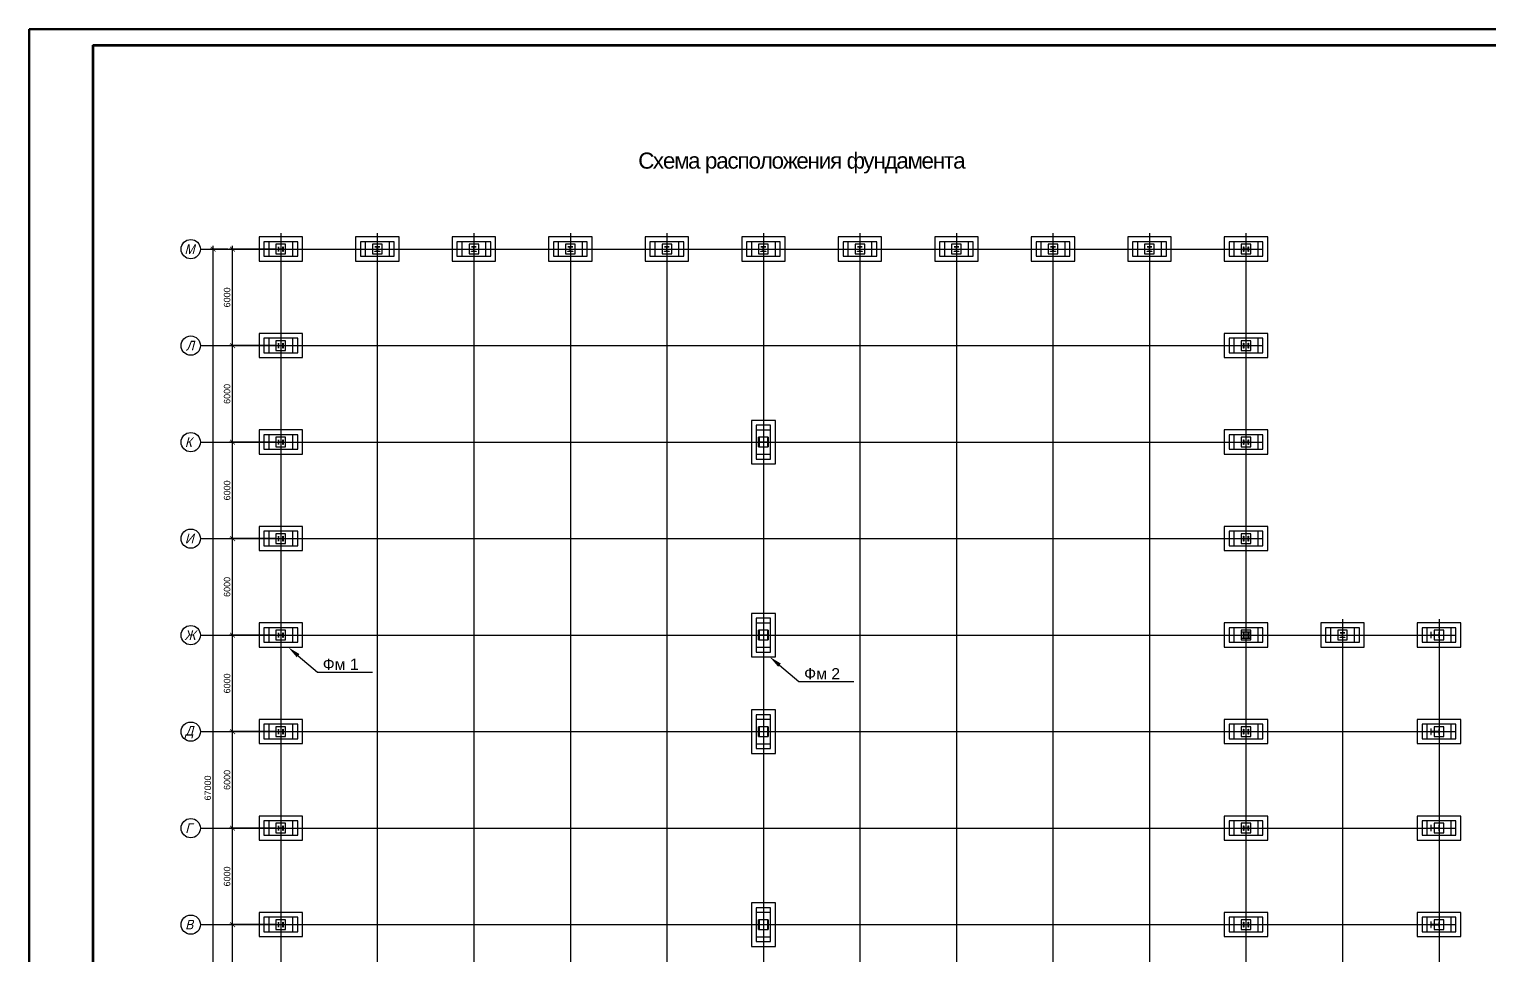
# Model space of a CAD drawing. Header units: millimetres. Extents: x -25736 to -23046, y 7958 to 9460.
# Drawn here: x -24735.7 to -24282, y 8440.1 to 8727.8 of the extents above; entities that cross this region are included whole.
import ezdxf
from ezdxf import colors
from ezdxf.entities.mleader import LeaderData, LeaderLine
from ezdxf.math import Vec2, Vec3

# ---------------------------------------------------------------- set-up
doc = ezdxf.new("R2010")
doc.units = ezdxf.units.MM
doc.linetypes.add('CENTER', pattern=[50.8, 31.75, -6.35, 6.35, -6.35])
doc.layers.get('0').update_dxf_attribs({"lineweight": 30})
for name, color, linetype, lineweight in [('основной', 7, 'Continuous', 30), ('Средняя_0.5', 7, 'Continuous', 50), ('Текст', 252, 'Continuous', 18)]:
    doc.layers.add(name, color=color, linetype=linetype, lineweight=lineweight)
doc.layers.add('Размеры', color=140, linetype='Continuous')
doc.styles.get("Standard").update_dxf_attribs({"font": 'ARIALUNI.TTF'})
doc.styles.add('Standart (сжат) 0.9', font='ARIALUNI.TTF', dxfattribs={"width": 0.9, "height": 300})
doc.styles.add('для модели', font='ARIALUNI.TTF', dxfattribs={"height": 200})

# ---------------------------------------------------------------- blocks, each defined once
blk = doc.blocks.new('_ArchTick')
at = {"color": 0, "lineweight": 40, "const_width": 0.15}
blk.add_lwpolyline([(-0.5, -0.5), (0.5, 0.5)], dxfattribs=at)
blk = doc.blocks.new('A$C1CEA3486')
for points in [[(0, 30), (0, 0), (54, 0), (54, 30)], [(6, 24), (6, 6), (48, 6), (48, 24)], [(12, 24), (12, 6), (42, 6), (42, 24)], [(21, 21), (21, 9), (33, 9), (33, 21)]]:
    blk.add_lwpolyline(points, close=True)
blk = doc.blocks.new('65578')
at = {"layer": 'Defpoints'}
for p, q in [((-24478.82, 9312.1), (-24478.82, 9310.2)), ((-24475.92, 9312.1), (-24478.82, 9312.1)), ((-24478.82, 9310.2), (-24475.92, 9310.2)), ((-24475.92, 9310.2), (-24475.92, 9312.1))]:
    blk.add_line(p, q, dxfattribs=at)
at = {"layer": 'основной'}
for p, q in [((-24778.12, 9430.4), (-24778.12, 9431.9)), ((-24778.12, 9431.9), (-24778.05, 9431.9)), ((-24778.05, 9430.4), (-24778.12, 9430.4)), ((-24778.05, 9431.9), (-24778.05, 9431.25)), ((-24778.05, 9431.05), (-24778.05, 9430.4)), ((-24777.97, 9431.18), (-24776.77, 9431.18)), ((-24776.77, 9431.13), (-24777.97, 9431.13)), ((-24776.7, 9431.25), (-24776.7, 9431.9)), ((-24776.7, 9431.9), (-24776.62, 9431.9)), ((-24776.7, 9430.4), (-24776.7, 9431.05)), ((-24776.62, 9430.4), (-24776.7, 9430.4)), ((-24776.62, 9431.9), (-24776.62, 9430.4)), ((-24748.12, 9431.83), (-24748.12, 9431.9)), ((-24748.12, 9431.9), (-24746.62, 9431.9)), ((-24747.47, 9431.83), (-24748.12, 9431.83)), ((-24748.12, 9430.4), (-24748.12, 9430.48)), ((-24748.12, 9430.48), (-24747.47, 9430.48)), ((-24746.62, 9430.4), (-24748.12, 9430.4)), ((-24747.4, 9430.55), (-24747.4, 9431.75)), ((-24747.35, 9431.75), (-24747.35, 9430.55)), ((-24746.62, 9431.83), (-24747.27, 9431.83)), ((-24747.27, 9430.48), (-24746.62, 9430.48)), ((-24746.62, 9431.9), (-24746.62, 9431.83)), ((-24746.62, 9430.48), (-24746.62, 9430.4)), ((-24718.12, 9431.83), (-24718.12, 9431.9)), ((-24718.12, 9431.9), (-24716.62, 9431.9)), ((-24717.47, 9431.83), (-24718.12, 9431.83)), ((-24718.12, 9430.4), (-24718.12, 9430.48)), ((-24718.12, 9430.48), (-24717.47, 9430.48)), ((-24716.62, 9430.4), (-24718.12, 9430.4)), ((-24717.4, 9430.55), (-24717.4, 9431.75)), ((-24717.35, 9431.75), (-24717.35, 9430.55)), ((-24716.62, 9431.83), (-24717.27, 9431.83)), ((-24717.27, 9430.48), (-24716.62, 9430.48)), ((-24716.62, 9431.9), (-24716.62, 9431.83)), ((-24716.62, 9430.48), (-24716.62, 9430.4)), ((-24688.12, 9431.83), (-24688.12, 9431.9)), ((-24688.12, 9431.9), (-24686.62, 9431.9)), ((-24687.47, 9431.83), (-24688.12, 9431.83)), ((-24688.12, 9430.4), (-24688.12, 9430.48)), ((-24688.12, 9430.48), (-24687.47, 9430.48)), ((-24686.62, 9430.4), (-24688.12, 9430.4)), ((-24687.4, 9430.55), (-24687.4, 9431.75)), ((-24687.35, 9431.75), (-24687.35, 9430.55)), ((-24686.62, 9431.83), (-24687.27, 9431.83)), ((-24687.27, 9430.48), (-24686.62, 9430.48)), ((-24686.62, 9431.9), (-24686.62, 9431.83)), ((-24686.62, 9430.48), (-24686.62, 9430.4)), ((-24658.12, 9431.83), (-24658.12, 9431.9)), ((-24658.12, 9431.9), (-24656.62, 9431.9)), ((-24657.47, 9431.83), (-24658.12, 9431.83)), ((-24658.12, 9430.4), (-24658.12, 9430.48)), ((-24658.12, 9430.48), (-24657.47, 9430.48)), ((-24656.62, 9430.4), (-24658.12, 9430.4)), ((-24657.4, 9430.55), (-24657.4, 9431.75)), ((-24657.35, 9431.75), (-24657.35, 9430.55)), ((-24656.62, 9431.83), (-24657.27, 9431.83)), ((-24657.27, 9430.48), (-24656.62, 9430.48)), ((-24656.62, 9431.9), (-24656.62, 9431.83)), ((-24656.62, 9430.48), (-24656.62, 9430.4)), ((-24628.12, 9431.9), (-24626.62, 9431.9)), ((-24628.12, 9431.83), (-24628.12, 9431.9)), ((-24627.47, 9431.83), (-24628.12, 9431.83)), ((-24628.12, 9430.4), (-24628.12, 9430.48)), ((-24628.12, 9430.48), (-24627.47, 9430.48)), ((-24626.62, 9430.4), (-24628.12, 9430.4)), ((-24627.4, 9430.55), (-24627.4, 9431.75)), ((-24627.35, 9431.75), (-24627.35, 9430.55)), ((-24626.62, 9431.83), (-24627.27, 9431.83)), ((-24627.27, 9430.48), (-24626.62, 9430.48)), ((-24626.62, 9431.9), (-24626.62, 9431.83)), ((-24626.62, 9430.48), (-24626.62, 9430.4)), ((-24598.12, 9431.83), (-24598.12, 9431.9)), ((-24598.12, 9431.9), (-24596.62, 9431.9)), ((-24597.47, 9431.83), (-24598.12, 9431.83)), ((-24598.12, 9430.4), (-24598.12, 9430.48)), ((-24598.12, 9430.48), (-24597.47, 9430.48)), ((-24596.62, 9430.4), (-24598.12, 9430.4)), ((-24597.4, 9430.55), (-24597.4, 9431.75)), ((-24597.35, 9431.75), (-24597.35, 9430.55)), ((-24596.62, 9431.83), (-24597.27, 9431.83)), ((-24597.27, 9430.48), (-24596.62, 9430.48)), ((-24596.62, 9431.9), (-24596.62, 9431.83)), ((-24596.62, 9430.48), (-24596.62, 9430.4)), ((-24568.12, 9431.83), (-24568.12, 9431.9)), ((-24568.12, 9431.9), (-24566.62, 9431.9)), ((-24567.47, 9431.83), (-24568.12, 9431.83)), ((-24568.12, 9430.4), (-24568.12, 9430.48)), ((-24568.12, 9430.48), (-24567.47, 9430.48)), ((-24566.62, 9430.4), (-24568.12, 9430.4)), ((-24567.4, 9430.55), (-24567.4, 9431.75)), ((-24567.35, 9431.75), (-24567.35, 9430.55)), ((-24566.62, 9431.83), (-24567.27, 9431.83)), ((-24567.27, 9430.48), (-24566.62, 9430.48)), ((-24566.62, 9431.9), (-24566.62, 9431.83)), ((-24566.62, 9430.48), (-24566.62, 9430.4)), ((-24538.12, 9431.83), (-24538.12, 9431.9)), ((-24538.12, 9431.9), (-24536.62, 9431.9)), ((-24537.47, 9431.83), (-24538.12, 9431.83)), ((-24538.12, 9430.4), (-24538.12, 9430.48)), ((-24538.12, 9430.48), (-24537.47, 9430.48)), ((-24536.62, 9430.4), (-24538.12, 9430.4)), ((-24537.4, 9430.55), (-24537.4, 9431.75)), ((-24537.35, 9431.75), (-24537.35, 9430.55)), ((-24536.62, 9431.83), (-24537.27, 9431.83)), ((-24537.27, 9430.48), (-24536.62, 9430.48)), ((-24536.62, 9431.9), (-24536.62, 9431.83)), ((-24536.62, 9430.48), (-24536.62, 9430.4)), ((-24508.12, 9431.83), (-24508.12, 9431.9)), ((-24508.12, 9431.9), (-24506.62, 9431.9)), ((-24507.47, 9431.83), (-24508.12, 9431.83)), ((-24508.12, 9430.4), (-24508.12, 9430.48)), ((-24508.12, 9430.48), (-24507.47, 9430.48)), ((-24506.62, 9430.4), (-24508.12, 9430.4)), ((-24507.4, 9430.55), (-24507.4, 9431.75)), ((-24507.35, 9431.75), (-24507.35, 9430.55)), ((-24506.62, 9431.83), (-24507.27, 9431.83)), ((-24507.27, 9430.48), (-24506.62, 9430.48)), ((-24506.62, 9431.9), (-24506.62, 9431.83)), ((-24506.62, 9430.48), (-24506.62, 9430.4)), ((-24478.12, 9430.4), (-24478.12, 9431.9)), ((-24478.12, 9431.9), (-24478.05, 9431.9)), ((-24478.05, 9430.4), (-24478.12, 9430.4)), ((-24478.05, 9431.9), (-24478.05, 9431.25)), ((-24478.05, 9431.05), (-24478.05, 9430.4)), ((-24477.97, 9431.18), (-24476.77, 9431.18)), ((-24476.77, 9431.13), (-24477.97, 9431.13)), ((-24476.7, 9431.25), (-24476.7, 9431.9)), ((-24476.7, 9431.9), (-24476.62, 9431.9)), ((-24476.7, 9430.4), (-24476.7, 9431.05)), ((-24476.62, 9430.4), (-24476.7, 9430.4)), ((-24476.62, 9431.9), (-24476.62, 9430.4)), ((-24778.12, 9400.4), (-24778.12, 9401.9)), ((-24778.12, 9401.9), (-24778.05, 9401.9)), ((-24778.05, 9400.4), (-24778.12, 9400.4)), ((-24778.05, 9401.9), (-24778.05, 9401.25)), ((-24778.05, 9401.05), (-24778.05, 9400.4)), ((-24777.97, 9401.18), (-24776.77, 9401.18)), ((-24776.77, 9401.13), (-24777.97, 9401.13)), ((-24776.7, 9401.25), (-24776.7, 9401.9)), ((-24776.7, 9401.9), (-24776.62, 9401.9)), ((-24776.7, 9400.4), (-24776.7, 9401.05)), ((-24776.62, 9400.4), (-24776.7, 9400.4)), ((-24776.62, 9401.9), (-24776.62, 9400.4)), ((-24478.12, 9400.4), (-24478.12, 9401.9)), ((-24478.12, 9401.9), (-24478.05, 9401.9)), ((-24478.05, 9400.4), (-24478.12, 9400.4)), ((-24478.05, 9401.9), (-24478.05, 9401.25)), ((-24478.05, 9401.05), (-24478.05, 9400.4)), ((-24477.97, 9401.18), (-24476.77, 9401.18)), ((-24476.77, 9401.13), (-24477.97, 9401.13)), ((-24476.7, 9401.25), (-24476.7, 9401.9)), ((-24476.7, 9401.9), (-24476.62, 9401.9)), ((-24476.7, 9400.4), (-24476.7, 9401.05)), ((-24476.62, 9400.4), (-24476.7, 9400.4)), ((-24476.62, 9401.9), (-24476.62, 9400.4)), ((-24778.12, 9370.4), (-24778.12, 9371.9)), ((-24778.12, 9371.9), (-24778.05, 9371.9)), ((-24778.05, 9370.4), (-24778.12, 9370.4)), ((-24778.05, 9371.9), (-24778.05, 9371.25)), ((-24778.05, 9371.05), (-24778.05, 9370.4)), ((-24777.97, 9371.18), (-24776.77, 9371.18)), ((-24776.77, 9371.13), (-24777.97, 9371.13)), ((-24776.7, 9371.25), (-24776.7, 9371.9)), ((-24776.7, 9371.9), (-24776.62, 9371.9)), ((-24776.7, 9370.4), (-24776.7, 9371.05)), ((-24776.62, 9370.4), (-24776.7, 9370.4)), ((-24776.62, 9371.9), (-24776.62, 9370.4)), ((-24628.87, 9369.65), (-24628.87, 9372.65)), ((-24628.87, 9372.65), (-24628.72, 9372.65)), ((-24628.72, 9369.65), (-24628.87, 9369.65)), ((-24628.72, 9372.65), (-24628.72, 9371.35)), ((-24628.72, 9370.95), (-24628.72, 9369.65)), ((-24628.57, 9371.2), (-24626.17, 9371.2)), ((-24626.17, 9371.1), (-24628.57, 9371.1)), ((-24626.02, 9371.35), (-24626.02, 9372.65)), ((-24626.02, 9372.65), (-24625.87, 9372.65)), ((-24626.02, 9369.65), (-24626.02, 9370.95)), ((-24625.87, 9369.65), (-24626.02, 9369.65)), ((-24625.87, 9372.65), (-24625.87, 9369.65)), ((-24478.12, 9370.4), (-24478.12, 9371.9)), ((-24478.12, 9371.9), (-24478.05, 9371.9)), ((-24478.05, 9370.4), (-24478.12, 9370.4)), ((-24478.05, 9371.9), (-24478.05, 9371.25)), ((-24478.05, 9371.05), (-24478.05, 9370.4)), ((-24477.97, 9371.18), (-24476.77, 9371.18)), ((-24476.77, 9371.13), (-24477.97, 9371.13)), ((-24476.7, 9371.25), (-24476.7, 9371.9)), ((-24476.7, 9371.9), (-24476.62, 9371.9)), ((-24476.7, 9370.4), (-24476.7, 9371.05)), ((-24476.62, 9370.4), (-24476.7, 9370.4)), ((-24476.62, 9371.9), (-24476.62, 9370.4)), ((-24778.12, 9340.4), (-24778.12, 9341.9)), ((-24778.12, 9341.9), (-24778.05, 9341.9)), ((-24778.05, 9341.9), (-24778.05, 9341.25)), ((-24776.7, 9341.25), (-24776.7, 9341.9)), ((-24776.7, 9341.9), (-24776.62, 9341.9)), ((-24776.62, 9341.9), (-24776.62, 9340.4)), ((-24478.12, 9340.4), (-24478.12, 9341.9)), ((-24478.12, 9341.9), (-24478.05, 9341.9)), ((-24478.05, 9341.9), (-24478.05, 9341.25)), ((-24476.7, 9341.25), (-24476.7, 9341.9)), ((-24476.7, 9341.9), (-24476.62, 9341.9)), ((-24476.62, 9341.9), (-24476.62, 9340.4)), ((-24778.05, 9340.4), (-24778.12, 9340.4)), ((-24778.05, 9341.05), (-24778.05, 9340.4)), ((-24777.97, 9341.18), (-24776.77, 9341.18)), ((-24776.77, 9341.13), (-24777.97, 9341.13)), ((-24776.7, 9340.4), (-24776.7, 9341.05)), ((-24776.62, 9340.4), (-24776.7, 9340.4)), ((-24478.05, 9340.4), (-24478.12, 9340.4)), ((-24478.05, 9341.05), (-24478.05, 9340.4)), ((-24477.97, 9341.18), (-24476.77, 9341.18)), ((-24476.77, 9341.13), (-24477.97, 9341.13)), ((-24476.7, 9340.4), (-24476.7, 9341.05)), ((-24476.62, 9340.4), (-24476.7, 9340.4)), ((-24778.12, 9310.4), (-24778.12, 9311.9)), ((-24778.12, 9311.9), (-24778.05, 9311.9)), ((-24778.05, 9310.4), (-24778.12, 9310.4)), ((-24778.05, 9311.9), (-24778.05, 9311.25)), ((-24778.05, 9311.05), (-24778.05, 9310.4)), ((-24777.97, 9311.18), (-24776.77, 9311.18)), ((-24776.77, 9311.13), (-24777.97, 9311.13)), ((-24776.7, 9311.25), (-24776.7, 9311.9)), ((-24776.7, 9311.9), (-24776.62, 9311.9)), ((-24776.7, 9310.4), (-24776.7, 9311.05)), ((-24776.62, 9310.4), (-24776.7, 9310.4)), ((-24776.62, 9311.9), (-24776.62, 9310.4)), ((-24628.87, 9309.65), (-24628.87, 9312.65)), ((-24628.87, 9312.65), (-24628.72, 9312.65)), ((-24628.72, 9309.65), (-24628.87, 9309.65)), ((-24628.72, 9312.65), (-24628.72, 9311.35)), ((-24628.72, 9310.95), (-24628.72, 9309.65)), ((-24628.57, 9311.2), (-24626.17, 9311.2)), ((-24626.17, 9311.1), (-24628.57, 9311.1)), ((-24626.02, 9311.35), (-24626.02, 9312.65)), ((-24626.02, 9312.65), (-24625.87, 9312.65)), ((-24626.02, 9309.65), (-24626.02, 9310.95)), ((-24625.87, 9309.65), (-24626.02, 9309.65)), ((-24625.87, 9312.65), (-24625.87, 9309.65)), ((-24478.12, 9310.4), (-24478.12, 9311.9)), ((-24478.12, 9311.9), (-24478.05, 9311.9)), ((-24478.05, 9310.4), (-24478.12, 9310.4)), ((-24478.05, 9311.9), (-24478.05, 9311.25)), ((-24478.05, 9311.05), (-24478.05, 9310.4)), ((-24477.97, 9311.18), (-24476.77, 9311.18)), ((-24476.77, 9311.13), (-24477.97, 9311.13)), ((-24476.7, 9311.25), (-24476.7, 9311.9)), ((-24476.7, 9311.9), (-24476.62, 9311.9)), ((-24476.7, 9310.4), (-24476.7, 9311.05)), ((-24476.62, 9310.4), (-24476.7, 9310.4)), ((-24476.62, 9311.9), (-24476.62, 9310.4)), ((-24448.12, 9311.9), (-24446.62, 9311.9)), ((-24448.12, 9311.83), (-24448.12, 9311.9)), ((-24447.47, 9311.83), (-24448.12, 9311.83)), ((-24448.12, 9310.4), (-24448.12, 9310.48)), ((-24448.12, 9310.48), (-24447.47, 9310.48)), ((-24446.62, 9310.4), (-24448.12, 9310.4)), ((-24447.4, 9310.55), (-24447.4, 9311.75)), ((-24447.35, 9311.75), (-24447.35, 9310.55)), ((-24446.62, 9311.83), (-24447.27, 9311.83)), ((-24447.27, 9310.48), (-24446.62, 9310.48)), ((-24446.62, 9311.9), (-24446.62, 9311.83)), ((-24446.62, 9310.48), (-24446.62, 9310.4)), ((-24419.87, 9312.03), (-24419.87, 9310.28)), ((-24419.77, 9312.03), (-24419.87, 9312.03)), ((-24419.87, 9310.28), (-24419.77, 9310.28)), ((-24419.77, 9310.28), (-24419.77, 9312.03)), ((-24419.77, 9311.18), (-24419.77, 9311.12)), ((-24417.47, 9311.18), (-24419.77, 9311.18)), ((-24419.77, 9311.12), (-24417.47, 9311.12)), ((-24417.47, 9312.03), (-24417.47, 9310.28)), ((-24417.37, 9312.03), (-24417.47, 9312.03)), ((-24417.47, 9311.12), (-24417.47, 9311.18)), ((-24417.47, 9310.28), (-24417.37, 9310.28)), ((-24417.37, 9310.28), (-24417.37, 9312.03)), ((-24628.87, 9279.65), (-24628.87, 9282.65)), ((-24628.87, 9282.65), (-24628.72, 9282.65)), ((-24628.72, 9282.65), (-24628.72, 9281.35)), ((-24626.02, 9281.35), (-24626.02, 9282.65)), ((-24626.02, 9282.65), (-24625.87, 9282.65)), ((-24625.87, 9282.65), (-24625.87, 9279.65)), ((-24778.12, 9280.4), (-24778.12, 9281.9)), ((-24778.12, 9281.9), (-24778.05, 9281.9)), ((-24778.05, 9280.4), (-24778.12, 9280.4)), ((-24778.05, 9281.9), (-24778.05, 9281.25)), ((-24778.05, 9281.05), (-24778.05, 9280.4)), ((-24777.97, 9281.18), (-24776.77, 9281.18)), ((-24776.77, 9281.13), (-24777.97, 9281.13)), ((-24776.7, 9281.25), (-24776.7, 9281.9)), ((-24776.7, 9281.9), (-24776.62, 9281.9)), ((-24776.7, 9280.4), (-24776.7, 9281.05)), ((-24776.62, 9280.4), (-24776.7, 9280.4)), ((-24776.62, 9281.9), (-24776.62, 9280.4)), ((-24628.72, 9279.65), (-24628.87, 9279.65)), ((-24628.72, 9280.95), (-24628.72, 9279.65)), ((-24628.57, 9281.2), (-24626.17, 9281.2)), ((-24626.17, 9281.1), (-24628.57, 9281.1)), ((-24626.02, 9279.65), (-24626.02, 9280.95)), ((-24625.87, 9279.65), (-24626.02, 9279.65)), ((-24478.12, 9280.4), (-24478.12, 9281.9)), ((-24478.12, 9281.9), (-24478.05, 9281.9)), ((-24478.05, 9280.4), (-24478.12, 9280.4)), ((-24478.05, 9281.9), (-24478.05, 9281.25)), ((-24478.05, 9281.05), (-24478.05, 9280.4)), ((-24477.97, 9281.18), (-24476.77, 9281.18)), ((-24476.77, 9281.13), (-24477.97, 9281.13)), ((-24476.7, 9281.25), (-24476.7, 9281.9)), ((-24476.7, 9281.9), (-24476.62, 9281.9)), ((-24476.7, 9280.4), (-24476.7, 9281.05)), ((-24476.62, 9280.4), (-24476.7, 9280.4)), ((-24476.62, 9281.9), (-24476.62, 9280.4)), ((-24419.87, 9282.03), (-24419.87, 9280.28)), ((-24419.77, 9282.03), (-24419.87, 9282.03)), ((-24419.87, 9280.28), (-24419.77, 9280.28)), ((-24419.77, 9280.28), (-24419.77, 9282.03)), ((-24419.77, 9281.18), (-24419.77, 9281.12)), ((-24417.47, 9281.18), (-24419.77, 9281.18)), ((-24419.77, 9281.12), (-24417.47, 9281.12)), ((-24417.47, 9282.03), (-24417.47, 9280.28)), ((-24417.37, 9282.03), (-24417.47, 9282.03)), ((-24417.47, 9281.12), (-24417.47, 9281.18)), ((-24417.47, 9280.28), (-24417.37, 9280.28)), ((-24417.37, 9280.28), (-24417.37, 9282.03)), ((-24778.12, 9250.4), (-24778.12, 9251.9)), ((-24778.12, 9251.9), (-24778.05, 9251.9)), ((-24778.05, 9251.9), (-24778.05, 9251.25)), ((-24778.05, 9251.05), (-24778.05, 9250.4)), ((-24777.97, 9251.18), (-24776.77, 9251.18)), ((-24776.77, 9251.13), (-24777.97, 9251.13)), ((-24776.7, 9251.25), (-24776.7, 9251.9)), ((-24776.7, 9251.9), (-24776.62, 9251.9)), ((-24776.7, 9250.4), (-24776.7, 9251.05)), ((-24776.62, 9251.9), (-24776.62, 9250.4)), ((-24478.12, 9250.4), (-24478.12, 9251.9)), ((-24478.12, 9251.9), (-24478.05, 9251.9)), ((-24478.05, 9251.9), (-24478.05, 9251.25)), ((-24478.05, 9251.05), (-24478.05, 9250.4)), ((-24477.97, 9251.18), (-24476.77, 9251.18)), ((-24476.77, 9251.13), (-24477.97, 9251.13)), ((-24476.7, 9251.25), (-24476.7, 9251.9)), ((-24476.7, 9251.9), (-24476.62, 9251.9)), ((-24476.7, 9250.4), (-24476.7, 9251.05)), ((-24476.62, 9251.9), (-24476.62, 9250.4)), ((-24419.87, 9252.03), (-24419.87, 9250.28)), ((-24419.77, 9252.03), (-24419.87, 9252.03)), ((-24419.77, 9250.28), (-24419.77, 9252.03)), ((-24419.77, 9251.18), (-24419.77, 9251.12)), ((-24417.47, 9251.18), (-24419.77, 9251.18)), ((-24419.77, 9251.12), (-24417.47, 9251.12)), ((-24417.47, 9252.03), (-24417.47, 9250.28)), ((-24417.37, 9252.03), (-24417.47, 9252.03)), ((-24417.47, 9251.12), (-24417.47, 9251.18)), ((-24417.37, 9250.28), (-24417.37, 9252.03)), ((-24778.05, 9250.4), (-24778.12, 9250.4)), ((-24776.62, 9250.4), (-24776.7, 9250.4)), ((-24478.05, 9250.4), (-24478.12, 9250.4)), ((-24476.62, 9250.4), (-24476.7, 9250.4)), ((-24419.87, 9250.28), (-24419.77, 9250.28)), ((-24417.47, 9250.28), (-24417.37, 9250.28)), ((-24778.12, 9220.4), (-24778.12, 9221.9)), ((-24778.12, 9221.9), (-24778.05, 9221.9)), ((-24778.05, 9220.4), (-24778.12, 9220.4)), ((-24778.05, 9221.9), (-24778.05, 9221.25)), ((-24778.05, 9221.05), (-24778.05, 9220.4)), ((-24777.97, 9221.18), (-24776.77, 9221.18)), ((-24776.77, 9221.13), (-24777.97, 9221.13)), ((-24776.7, 9221.25), (-24776.7, 9221.9)), ((-24776.7, 9221.9), (-24776.62, 9221.9)), ((-24776.7, 9220.4), (-24776.7, 9221.05)), ((-24776.62, 9220.4), (-24776.7, 9220.4)), ((-24776.62, 9221.9), (-24776.62, 9220.4)), ((-24628.87, 9219.65), (-24628.87, 9222.65)), ((-24628.87, 9222.65), (-24628.72, 9222.65)), ((-24628.72, 9219.65), (-24628.87, 9219.65)), ((-24628.72, 9222.65), (-24628.72, 9221.35)), ((-24628.72, 9220.95), (-24628.72, 9219.65)), ((-24628.57, 9221.2), (-24626.17, 9221.2)), ((-24626.17, 9221.1), (-24628.57, 9221.1)), ((-24626.02, 9221.35), (-24626.02, 9222.65)), ((-24626.02, 9222.65), (-24625.87, 9222.65)), ((-24626.02, 9219.65), (-24626.02, 9220.95)), ((-24625.87, 9219.65), (-24626.02, 9219.65)), ((-24625.87, 9222.65), (-24625.87, 9219.65)), ((-24478.12, 9220.4), (-24478.12, 9221.9)), ((-24478.12, 9221.9), (-24478.05, 9221.9)), ((-24478.05, 9220.4), (-24478.12, 9220.4)), ((-24478.05, 9221.9), (-24478.05, 9221.25)), ((-24478.05, 9221.05), (-24478.05, 9220.4)), ((-24477.97, 9221.18), (-24476.77, 9221.18)), ((-24476.77, 9221.13), (-24477.97, 9221.13)), ((-24476.7, 9221.25), (-24476.7, 9221.9)), ((-24476.7, 9221.9), (-24476.62, 9221.9)), ((-24476.7, 9220.4), (-24476.7, 9221.05)), ((-24476.62, 9220.4), (-24476.7, 9220.4)), ((-24476.62, 9221.9), (-24476.62, 9220.4)), ((-24419.87, 9222.03), (-24419.87, 9220.28)), ((-24419.77, 9222.03), (-24419.87, 9222.03)), ((-24419.87, 9220.28), (-24419.77, 9220.28)), ((-24419.77, 9220.28), (-24419.77, 9222.03)), ((-24419.77, 9221.18), (-24419.77, 9221.12)), ((-24417.47, 9221.18), (-24419.77, 9221.18)), ((-24419.77, 9221.12), (-24417.47, 9221.12)), ((-24417.47, 9222.03), (-24417.47, 9220.28)), ((-24417.37, 9222.03), (-24417.47, 9222.03)), ((-24417.47, 9221.12), (-24417.47, 9221.18)), ((-24417.47, 9220.28), (-24417.37, 9220.28)), ((-24417.37, 9220.28), (-24417.37, 9222.03))]:
    blk.add_line(p, q, dxfattribs=at)
for centre, radius, start, end in [((-24777.97, 9431.25), 0.075, 180, 270), ((-24777.97, 9431.05), 0.075, 90, 180), ((-24776.77, 9431.25), 0.075, 270, 0), ((-24776.77, 9431.05), 0.075, 0, 90), ((-24747.47, 9431.75), 0.075, 0, 90), ((-24747.47, 9430.55), 0.075, 270, 0), ((-24747.27, 9431.75), 0.075, 90, 180), ((-24747.27, 9430.55), 0.075, 180, 270), ((-24717.47, 9431.75), 0.075, 0, 90), ((-24717.47, 9430.55), 0.075, 270, 0), ((-24717.27, 9431.75), 0.075, 90, 180), ((-24717.27, 9430.55), 0.075, 180, 270), ((-24687.47, 9431.75), 0.075, 0, 90), ((-24687.47, 9430.55), 0.075, 270, 0), ((-24687.27, 9431.75), 0.075, 90, 180), ((-24687.27, 9430.55), 0.075, 180, 270), ((-24657.47, 9431.75), 0.075, 0, 90), ((-24657.47, 9430.55), 0.075, 270, 0), ((-24657.27, 9431.75), 0.075, 90, 180), ((-24657.27, 9430.55), 0.075, 180, 270), ((-24627.47, 9431.75), 0.075, 0, 90), ((-24627.47, 9430.55), 0.075, 270, 0), ((-24627.27, 9431.75), 0.075, 90, 180), ((-24627.27, 9430.55), 0.075, 180, 270), ((-24597.47, 9431.75), 0.075, 0, 90), ((-24597.47, 9430.55), 0.075, 270, 0), ((-24597.27, 9431.75), 0.075, 90, 180), ((-24597.27, 9430.55), 0.075, 180, 270), ((-24567.47, 9431.75), 0.075, 0, 90), ((-24567.47, 9430.55), 0.075, 270, 0), ((-24567.27, 9431.75), 0.075, 90, 180), ((-24567.27, 9430.55), 0.075, 180, 270), ((-24537.47, 9431.75), 0.075, 0, 90), ((-24537.47, 9430.55), 0.075, 270, 0), ((-24537.27, 9431.75), 0.075, 90, 180), ((-24537.27, 9430.55), 0.075, 180, 270), ((-24507.47, 9431.75), 0.075, 0, 90), ((-24507.47, 9430.55), 0.075, 270, 0), ((-24507.27, 9431.75), 0.075, 90, 180), ((-24507.27, 9430.55), 0.075, 180, 270), ((-24477.97, 9431.25), 0.075, 180, 270), ((-24477.97, 9431.05), 0.075, 90, 180), ((-24476.77, 9431.25), 0.075, 270, 0), ((-24476.77, 9431.05), 0.075, 0, 90), ((-24777.97, 9401.25), 0.075, 180, 270), ((-24777.97, 9401.05), 0.075, 90, 180), ((-24776.77, 9401.25), 0.075, 270, 0), ((-24776.77, 9401.05), 0.075, 0, 90), ((-24477.97, 9401.25), 0.075, 180, 270), ((-24477.97, 9401.05), 0.075, 90, 180), ((-24476.77, 9401.25), 0.075, 270, 0), ((-24476.77, 9401.05), 0.075, 0, 90), ((-24777.97, 9371.25), 0.075, 180, 270), ((-24777.97, 9371.05), 0.075, 90, 180), ((-24776.77, 9371.25), 0.075, 270, 0), ((-24776.77, 9371.05), 0.075, 0, 90), ((-24628.57, 9371.35), 0.15, 180, 270), ((-24628.57, 9370.95), 0.15, 90, 180), ((-24626.17, 9371.35), 0.15, 270, 0), ((-24626.17, 9370.95), 0.15, 0, 90), ((-24477.97, 9371.25), 0.075, 180, 270), ((-24477.97, 9371.05), 0.075, 90, 180), ((-24476.77, 9371.25), 0.075, 270, 0), ((-24476.77, 9371.05), 0.075, 0, 90), ((-24777.97, 9341.25), 0.075, 180, 270), ((-24777.97, 9341.05), 0.075, 90, 180), ((-24776.77, 9341.25), 0.075, 270, 0), ((-24776.77, 9341.05), 0.075, 0, 90), ((-24477.97, 9341.25), 0.075, 180, 270), ((-24477.97, 9341.05), 0.075, 90, 180), ((-24476.77, 9341.25), 0.075, 270, 0), ((-24476.77, 9341.05), 0.075, 0, 90), ((-24777.97, 9311.25), 0.075, 180, 270), ((-24777.97, 9311.05), 0.075, 90, 180), ((-24776.77, 9311.25), 0.075, 270, 0), ((-24776.77, 9311.05), 0.075, 0, 90), ((-24628.57, 9311.35), 0.15, 180, 270), ((-24628.57, 9310.95), 0.15, 90, 180), ((-24626.17, 9311.35), 0.15, 270, 0), ((-24626.17, 9310.95), 0.15, 0, 90), ((-24477.97, 9311.25), 0.075, 180, 270), ((-24477.97, 9311.05), 0.075, 90, 180), ((-24476.77, 9311.25), 0.075, 270, 0), ((-24476.77, 9311.05), 0.075, 0, 90), ((-24447.47, 9311.75), 0.075, 0, 90), ((-24447.47, 9310.55), 0.075, 270, 0), ((-24447.27, 9311.75), 0.075, 90, 180), ((-24447.27, 9310.55), 0.075, 180, 270), ((-24777.97, 9281.25), 0.075, 180, 270), ((-24777.97, 9281.05), 0.075, 90, 180), ((-24776.77, 9281.25), 0.075, 270, 0), ((-24776.77, 9281.05), 0.075, 0, 90), ((-24628.57, 9281.35), 0.15, 180, 270), ((-24628.57, 9280.95), 0.15, 90, 180), ((-24626.17, 9281.35), 0.15, 270, 0), ((-24626.17, 9280.95), 0.15, 0, 90), ((-24477.97, 9281.25), 0.075, 180, 270), ((-24477.97, 9281.05), 0.075, 90, 180), ((-24476.77, 9281.25), 0.075, 270, 0), ((-24476.77, 9281.05), 0.075, 0, 90), ((-24777.97, 9251.25), 0.075, 180, 270), ((-24777.97, 9251.05), 0.075, 90, 180), ((-24776.77, 9251.25), 0.075, 270, 0), ((-24776.77, 9251.05), 0.075, 0, 90), ((-24477.97, 9251.25), 0.075, 180, 270), ((-24477.97, 9251.05), 0.075, 90, 180), ((-24476.77, 9251.25), 0.075, 270, 0), ((-24476.77, 9251.05), 0.075, 0, 90), ((-24777.97, 9221.25), 0.075, 180, 270), ((-24777.97, 9221.05), 0.075, 90, 180), ((-24776.77, 9221.25), 0.075, 270, 0), ((-24776.77, 9221.05), 0.075, 0, 90), ((-24628.57, 9221.35), 0.15, 180, 270), ((-24628.57, 9220.95), 0.15, 90, 180), ((-24626.17, 9221.35), 0.15, 270, 0), ((-24626.17, 9220.95), 0.15, 0, 90), ((-24477.97, 9221.25), 0.075, 180, 270), ((-24477.97, 9221.05), 0.075, 90, 180), ((-24476.77, 9221.25), 0.075, 270, 0), ((-24476.77, 9221.05), 0.075, 0, 90)]:
    blk.add_arc(centre, radius, start, end, dxfattribs=at)
at = {"layer": 'Размеры'}
for p, q in [((-24798.37, 9095.15), (-24798.37, 9432.15)), ((-24792.37, 9400.15), (-24792.37, 9432.15)), ((-24793.87, 9431.15), (-24799.37, 9431.15)), ((-24778.87, 9431.15), (-24793.37, 9431.15)), ((-24778.87, 9401.15), (-24793.37, 9401.15)), ((-24778.87, 9401.15), (-24793.37, 9401.15)), ((-24792.37, 9370.15), (-24792.37, 9402.15)), ((-24778.87, 9371.15), (-24793.37, 9371.15)), ((-24778.87, 9371.15), (-24793.37, 9371.15)), ((-24792.37, 9340.15), (-24792.37, 9372.15)), ((-24792.37, 9310.15), (-24792.37, 9342.15)), ((-24778.87, 9341.15), (-24793.37, 9341.15)), ((-24778.87, 9341.15), (-24793.37, 9341.15)), ((-24778.87, 9311.15), (-24793.37, 9311.15)), ((-24778.87, 9311.15), (-24793.37, 9311.15)), ((-24792.37, 9280.15), (-24792.37, 9312.15)), ((-24778.87, 9281.15), (-24793.37, 9281.15)), ((-24778.87, 9281.15), (-24793.37, 9281.15)), ((-24792.37, 9250.15), (-24792.37, 9282.15)), ((-24778.87, 9251.15), (-24793.37, 9251.15)), ((-24778.87, 9251.15), (-24793.37, 9251.15)), ((-24792.37, 9220.15), (-24792.37, 9252.15)), ((-24778.87, 9221.15), (-24793.37, 9221.15)), ((-24778.87, 9221.15), (-24793.37, 9221.15)), ((-24792.37, 9190.15), (-24792.37, 9222.15))]:
    blk.add_line(p, q, dxfattribs=at)
at = {"layer": 'Размеры', "linetype": 'CENTER', "ltscale": 20}
for p, q in [((-24777.37, 9436.15), (-24777.37, 9056.89)), ((-24747.37, 9436.15), (-24747.37, 9056.89)), ((-24717.37, 9436.15), (-24717.37, 9056.89)), ((-24687.37, 9436.15), (-24687.37, 9056.89)), ((-24657.37, 9436.15), (-24657.37, 9056.89)), ((-24627.37, 9436.15), (-24627.37, 9056.89)), ((-24597.37, 9436.15), (-24597.37, 9056.89)), ((-24567.37, 9436.15), (-24567.37, 9056.89)), ((-24537.37, 9436.15), (-24537.37, 9056.89)), ((-24507.37, 9436.15), (-24507.37, 9056.89)), ((-24477.37, 9436.15), (-24477.37, 9056.89)), ((-24802.37, 9431.15), (-24472.37, 9431.15)), ((-24802.37, 9401.15), (-24472.37, 9401.15)), ((-24802.37, 9371.15), (-24472.37, 9371.15)), ((-24802.37, 9341.15), (-24472.37, 9341.15)), ((-24447.37, 9316.15), (-24447.37, 9056.89)), ((-24417.37, 9316.15), (-24417.37, 9056.89)), ((-24802.37, 9311.15), (-24412.37, 9311.15)), ((-24802.37, 9281.15), (-24412.37, 9281.15)), ((-24802.37, 9251.15), (-24412.37, 9251.15)), ((-24802.37, 9221.15), (-24412.37, 9221.15))]:
    blk.add_line(p, q, dxfattribs=at)
at = {"layer": 'Размеры'}
for centre in [(-24805.37, 9431.15), (-24805.37, 9401.15), (-24805.37, 9371.15), (-24805.37, 9341.15), (-24805.37, 9311.15), (-24805.37, 9281.15), (-24805.37, 9251.15), (-24805.37, 9221.15)]:
    blk.add_circle(centre, 3, dxfattribs=at)
at = {"layer": 'основной', "ltscale": 100, "xscale": 0.25, "yscale": 0.25, "zscale": 0.25}
for p in [(-24784.12, 9427.43), (-24754.12, 9427.43), (-24724.12, 9427.43), (-24694.12, 9427.43), (-24664.12, 9427.43), (-24634.12, 9427.43), (-24604.12, 9427.43), (-24574.12, 9427.43), (-24544.12, 9427.43), (-24514.12, 9427.43), (-24484.12, 9427.43), (-24784.12, 9397.43), (-24484.12, 9397.43), (-24784.12, 9367.43), (-24484.12, 9367.43), (-24784.12, 9337.43), (-24484.12, 9337.43), (-24784.12, 9307.43), (-24484.12, 9307.43), (-24454.12, 9307.43), (-24424.12, 9307.43), (-24784.12, 9277.43), (-24484.12, 9277.43), (-24424.12, 9277.43), (-24784.12, 9247.43), (-24484.12, 9247.43), (-24424.12, 9247.43), (-24784.12, 9217.43), (-24484.12, 9217.43), (-24424.12, 9217.43)]:
    blk.add_blockref('A$C1CEA3486', p, dxfattribs=at)
at = {"layer": 'основной', "ltscale": 100, "xscale": 0.25, "yscale": 0.25, "zscale": 0.25, "rotation": 270}
for p in [(-24631.12, 9377.9), (-24631.12, 9317.9), (-24631.12, 9287.9), (-24631.12, 9227.9)]:
    blk.add_blockref('A$C1CEA3486', p, dxfattribs=at)
at = {"layer": 'Размеры', "xscale": 1.5, "yscale": 1.5, "zscale": 1.5}
for p, rotation in [((-24798.37, 9431.15), 90), ((-24792.37, 9431.15), 90), ((-24792.37, 9401.15), 90), ((-24792.37, 9401.15), 270), ((-24792.37, 9371.15), 90), ((-24792.37, 9371.15), 270), ((-24792.37, 9341.15), 90), ((-24792.37, 9341.15), 270), ((-24792.37, 9311.15), 90), ((-24792.37, 9311.15), 270), ((-24792.37, 9281.15), 90), ((-24792.37, 9281.15), 270), ((-24792.37, 9251.15), 90), ((-24792.37, 9251.15), 270), ((-24792.37, 9221.15), 90), ((-24792.37, 9221.15), 270)]:
    blk.add_blockref('_ArchTick', p, dxfattribs=dict(at, rotation=rotation))
at = {"layer": 'Размеры', "color": 1, "style": 'Standart (сжат) 0.9', "oblique": 15, "width": 0.9}
for s, p in [('М', (-24807.31, 9429.65)), ('Л', (-24806.86, 9399.65)), ('К', (-24807.19, 9369.65)), ('И', (-24807.19, 9339.65)), ('Ж', (-24807.31, 9309.65)), ('Д', (-24807.11, 9279.94)), ('Г', (-24807.06, 9249.65)), ('В', (-24807.11, 9219.65))]:
    blk.add_text(s, height=3, dxfattribs=at).set_placement(p)
at = {"layer": 'Размеры'}
for s, p in [('Фм 1', (-24764.33, 9300.34)), ('Фм 2', (-24614.7, 9297.4))]:
    blk.add_text(s, height=3.5, dxfattribs=at).set_placement(p)
at = {"layer": 'Размеры', "char_height": 2, "attachment_point": 5, "rotation": 90, "style": 'для модели'}
for s, insert in [('6000', (-24794.07, 9416.15)), ('6000', (-24794.07, 9386.15)), ('6000', (-24794.07, 9356.15)), ('6000', (-24794.07, 9326.15)), ('6000', (-24794.07, 9296.15)), ('6000', (-24794.07, 9266.15)), ('67000', (-24800.07, 9263.65)), ('6000', (-24794.07, 9236.15))]:
    blk.add_mtext(s, dxfattribs=dict(at, insert=insert))
at = {"layer": 'Размеры'}
ml = blk.add_multileader_mtext('Standard', dxfattribs=at)
ml.set_content('', color=256)
ml.set_leader_properties()
ml.build(insert=Vec2(0, 0))
ctx = ml.context
ctx.base_point, ctx.plane_origin = Vec3(-24748.91, 9299.69), Vec3(-24775.04, 9307.35)
notes = []
notes.append((ctx, [(0, (1, 1, 0), (-24766, 9299.69), (1, 0), 17.09, [(0, [(-24775.04, 9307.35)], 0, [])])]))
ctx.mtext.insert, ctx.mtext.flow_direction = Vec3(-24746.91, 9301.69), 5
ml = blk.add_multileader_mtext('Standard', dxfattribs=at)
ml.set_content('', color=256)
ml.set_leader_properties()
ml.build(insert=Vec2(0, 0))
ctx = ml.context
ctx.base_point, ctx.plane_origin = Vec3(-24599.27, 9296.75), Vec3(-24625.41, 9304.4)
notes.append((ctx, [(0, (1, 1, 0), (-24616.36, 9296.75), (1, 0), 17.09, [(0, [(-24625.41, 9304.4)], 0, [])])]))
ctx.mtext.insert, ctx.mtext.flow_direction = Vec3(-24597.27, 9298.75), 5
for ctx, leaders in notes:
    for number, flags, end, landing, length, lines in leaders:
        leader = LeaderData()
        leader.index, (leader.has_last_leader_line, leader.has_dogleg_vector, leader.attachment_direction) = number, flags
        leader.last_leader_point, leader.dogleg_vector, leader.dogleg_length = Vec3(end), Vec3(landing), length
        for number, points, colour, breaks in lines:
            line = LeaderLine()
            line.index, line.vertices, line.color, line.breaks = number, Vec3.list(points), colors.encode_raw_color(colour), breaks
            leader.lines.append(line)
        ctx.leaders.append(leader)

msp = doc.modelspace()

# ---------------------------------------------------------------- linework, layer by layer
at = {"color": 0, "linetype": 'Continuous', "lineweight": 60}
for q in [(-23918.736, 8722.868), (-24715.887, 8144.562)]:
    msp.add_line((-24715.887, 8722.868), q, dxfattribs=at)
at = {"layer": 'Средняя_0.5', "color": 0}
for p, q in [((-24735.692, 8727.819), (-24735.692, 8139.611)), ((-23903.882, 8727.819), (-24735.692, 8727.819))]:
    msp.add_line(p, q, dxfattribs=at)

# ---------------------------------------------------------------- block references
at = {"layer": 'основной'}
msp.add_blockref('65578', (119.889, -771.708), dxfattribs=at)

# ---------------------------------------------------------------- texts
at = {"layer": 'Текст', "color": 0, "insert": (-24495.701, 8686.212), "char_height": 5, "width": 198.29273, "attachment_point": 5}
msp.add_mtext('{\\T0.9;Схема расположения фундамента}', dxfattribs=at)

doc.saveas('drawing.dxf')
